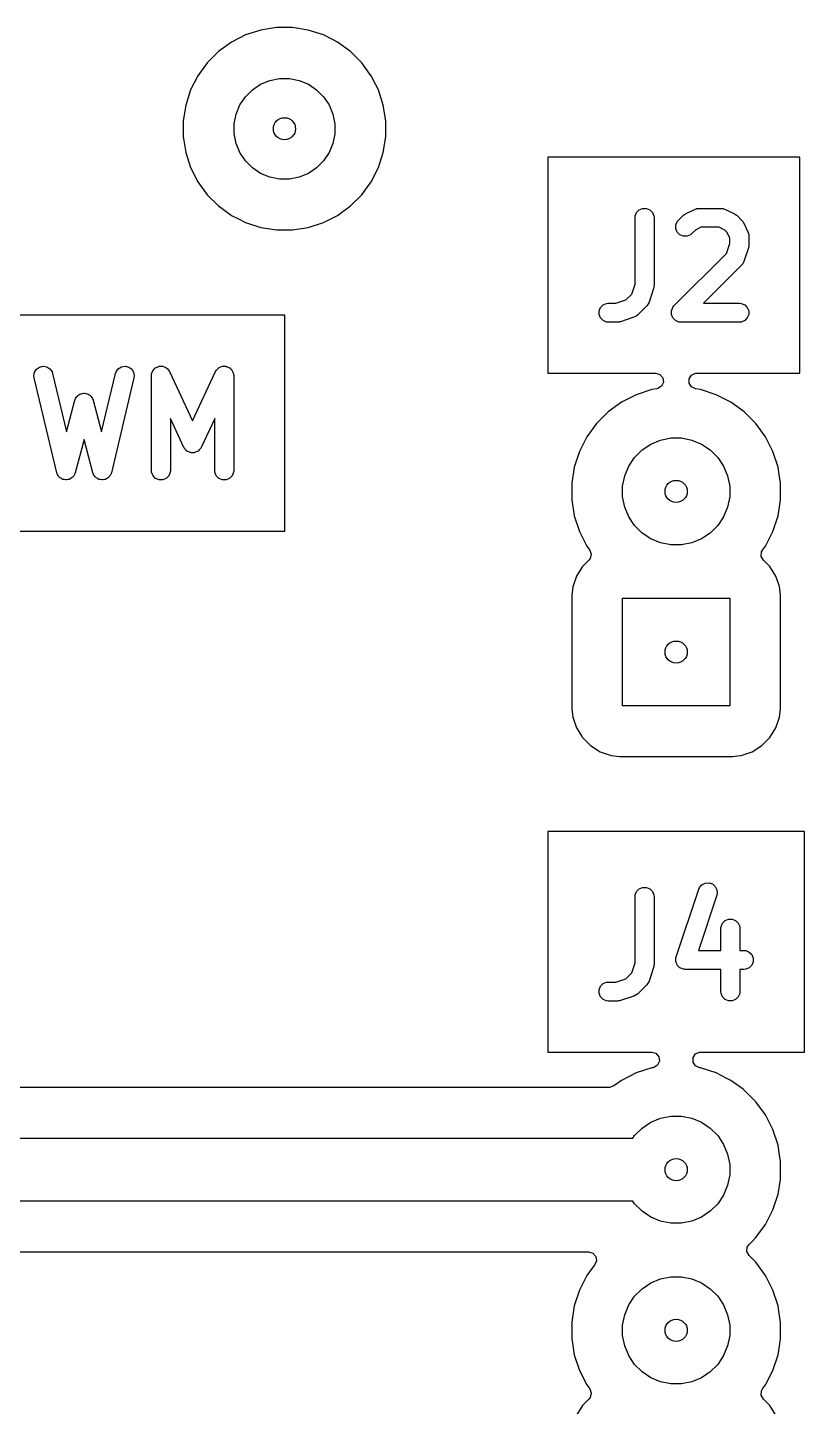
# Model space of a CAD drawing. Extents: x 20 to 124, y -124 to -20.
# Drawn here: x 96.75 to 109.03, y -69.45 to -47.65 of the extents above; entities that cross this region are included whole.
import ezdxf

# ---------------------------------------------------------------- set-up
doc = ezdxf.new("R2010")
doc.units = 0
doc.layers.add('BLACK', color=7, linetype='CONTINUOUS')
doc.layers.add('WHITE', color=7, linetype='CONTINUOUS')

msp = doc.modelspace()

# ---------------------------------------------------------------- linework, layer by layer
at = {"layer": 'BLACK', "linetype": 'CONTINUOUS'}
for p, q in [((100.435214, -47.68891), (100.195616, -47.76676)), ((100.559626, -47.669205), (100.435214, -47.68891)), ((100.684038, -47.6495), (100.559626, -47.669205)), ((100.935962, -47.6495), (100.684038, -47.6495)), ((101.184785, -47.68891), (100.935962, -47.6495)), ((101.424383, -47.76676), (101.184785, -47.68891)), ((99.971151, -47.881132), (99.76735, -48.029201)), ((100.195616, -47.76676), (99.971151, -47.881132)), ((101.578747, -47.845413), (101.424383, -47.76676)), ((101.648845, -47.88113), (101.578747, -47.845413)), ((101.648847, -47.881131), (101.648845, -47.88113)), ((101.648848, -47.881132), (101.648847, -47.881131)), ((101.852649, -48.029201), (101.648848, -47.881132)), ((99.767345, -48.029205), (99.589205, -48.207345)), ((99.76735, -48.029201), (99.767345, -48.029205)), ((101.852654, -48.029205), (101.852649, -48.029201)), ((102.030794, -48.207345), (101.852654, -48.029205)), ((99.589201, -48.20735), (99.441132, -48.411151)), ((99.589205, -48.207345), (99.589201, -48.20735)), ((102.030798, -48.20735), (102.030794, -48.207345)), ((102.159952, -48.385117), (102.030798, -48.20735)), ((102.17887, -48.411155), (102.159952, -48.385117)), ((99.441132, -48.411151), (99.32676, -48.635616)), ((100.302485, -48.631592), (100.432883, -48.544463)), ((100.432883, -48.544463), (100.577772, -48.484448)), ((100.577772, -48.484448), (100.731586, -48.453852)), ((100.731586, -48.453852), (100.888414, -48.453852)), ((100.888414, -48.453852), (101.042228, -48.484448)), ((101.042228, -48.484448), (101.187117, -48.544463)), ((101.187117, -48.544463), (101.317515, -48.631592)), ((102.251747, -48.554184), (102.17887, -48.411155)), ((102.293239, -48.635616), (102.251747, -48.554184)), ((99.32676, -48.635616), (99.24891, -48.875214)), ((100.104463, -48.872883), (100.191592, -48.742485)), ((100.191592, -48.742485), (100.302485, -48.631592)), ((101.317515, -48.631592), (101.428408, -48.742485)), ((101.428408, -48.742485), (101.515537, -48.872883)), ((102.293239, -48.635618), (102.293239, -48.635616)), ((102.293241, -48.635621), (102.293239, -48.635618)), ((102.37109, -48.875215), (102.293241, -48.635621)), ((99.24891, -48.875215), (99.2095, -49.124038)), ((99.24891, -48.875214), (99.24891, -48.875215)), ((100.013852, -49.171586), (100.044448, -49.017772)), ((100.044448, -49.017772), (100.104463, -48.872883)), ((101.515537, -48.872883), (101.575552, -49.017772)), ((101.575552, -49.017772), (101.606148, -49.171586)), ((102.4105, -49.124038), (102.37109, -48.875215)), ((99.2095, -49.124038), (99.2095, -49.375962)), ((100.013852, -49.328414), (100.013852, -49.171586)), ((101.606148, -49.171586), (101.606148, -49.328414)), ((102.4105, -49.375962), (102.4105, -49.124038)), ((99.2095, -49.375962), (99.219268, -49.437633)), ((99.219268, -49.437633), (99.24891, -49.624785)), ((100.044448, -49.482228), (100.013852, -49.328414)), ((100.104463, -49.627117), (100.044448, -49.482228)), ((101.575552, -49.482228), (101.515537, -49.627117)), ((101.606148, -49.328414), (101.575552, -49.482228)), ((102.37109, -49.624785), (102.4105, -49.375962)), ((99.24891, -49.624785), (99.32676, -49.864383)), ((100.191592, -49.757515), (100.104463, -49.627117)), ((101.515537, -49.627117), (101.428408, -49.757515)), ((102.293241, -49.864379), (102.37109, -49.624785)), ((108.957225, -49.701103), (104.973071, -49.701103)), ((104.973071, -49.701103), (104.973071, -53.115553)), ((108.957225, -53.115553), (108.957225, -49.701103)), ((99.32676, -49.864383), (99.441132, -50.088848)), ((100.302485, -49.868408), (100.191592, -49.757515)), ((100.432883, -49.955537), (100.302485, -49.868408)), ((101.317515, -49.868408), (101.187117, -49.955537)), ((101.428408, -49.757515), (101.317515, -49.868408)), ((102.17887, -50.088845), (102.293241, -49.864379)), ((99.441132, -50.088848), (99.589201, -50.292649)), ((100.577772, -50.015552), (100.432883, -49.955537)), ((100.731586, -50.046148), (100.577772, -50.015552)), ((100.888414, -50.046148), (100.731586, -50.046148)), ((101.042228, -50.015552), (100.888414, -50.046148)), ((101.187117, -49.955537), (101.042228, -50.015552)), ((102.030793, -50.292656), (102.17887, -50.088845)), ((99.589201, -50.292649), (99.589205, -50.292654)), ((99.589205, -50.292654), (99.767345, -50.470794)), ((101.852656, -50.470793), (102.030793, -50.292656)), ((99.767345, -50.470794), (99.76735, -50.470798)), ((99.76735, -50.470798), (99.945117, -50.599952)), ((101.648845, -50.61887), (101.852656, -50.470793)), ((106.352882, -50.629064), (106.37528, -50.574992)), ((106.37528, -50.574992), (106.416664, -50.533608)), ((106.416664, -50.533608), (106.470736, -50.51121)), ((106.470736, -50.51121), (106.529264, -50.51121)), ((106.529264, -50.51121), (106.583336, -50.533608)), ((106.583336, -50.533608), (106.62472, -50.574992)), ((106.62472, -50.574992), (106.647118, -50.629064)), ((107.147203, -50.595593), (107.290061, -50.524164)), ((107.290061, -50.524164), (107.317524, -50.513654)), ((107.317524, -50.513654), (107.322901, -50.513271)), ((107.322901, -50.513271), (107.327879, -50.51121)), ((107.327879, -50.51121), (107.357143, -50.508328)), ((107.357143, -50.508328), (107.714285, -50.508328)), ((107.714285, -50.508328), (107.743549, -50.51121)), ((107.743549, -50.51121), (107.748526, -50.513271)), ((107.748526, -50.513271), (107.753904, -50.513654)), ((107.753904, -50.513654), (107.781367, -50.524164)), ((107.781367, -50.524164), (107.924225, -50.595593)), ((99.945117, -50.599952), (99.971155, -50.61887)), ((99.971155, -50.61887), (100.083187, -50.675953)), ((100.083187, -50.675953), (100.195616, -50.733239)), ((100.195616, -50.733239), (100.195618, -50.733239)), ((100.195618, -50.733239), (100.195621, -50.733241)), ((100.195621, -50.733241), (100.435215, -50.81109)), ((101.184785, -50.81109), (101.424379, -50.733241)), ((101.424379, -50.733241), (101.648845, -50.61887)), ((106.35, -50.658328), (106.352882, -50.629064)), ((106.35, -51.705416), (106.35, -50.658328)), ((106.647118, -50.629064), (106.65, -50.658328)), ((106.65, -50.658328), (106.65, -51.729757)), ((106.995739, -50.771922), (107.018136, -50.71785)), ((106.995739, -50.830448), (106.995739, -50.771922)), ((107.018136, -50.71785), (107.036791, -50.695119)), ((107.036791, -50.695119), (107.108219, -50.623691)), ((107.108219, -50.623691), (107.119721, -50.61425)), ((107.119721, -50.61425), (107.122317, -50.611258)), ((107.122317, -50.611258), (107.126826, -50.608419)), ((107.126826, -50.608419), (107.130949, -50.605036)), ((107.130949, -50.605036), (107.134611, -50.603519)), ((107.134611, -50.603519), (107.147203, -50.595593)), ((107.924225, -50.595593), (107.936818, -50.60352)), ((107.936818, -50.60352), (107.940478, -50.605036)), ((107.940478, -50.605036), (107.944597, -50.608417)), ((107.944597, -50.608417), (107.949111, -50.611258)), ((107.949111, -50.611258), (107.951707, -50.614251)), ((107.951707, -50.614251), (107.963209, -50.623691)), ((107.963209, -50.623691), (108.034637, -50.695119)), ((108.034637, -50.695119), (108.044077, -50.706621)), ((108.044077, -50.706621), (108.04707, -50.709217)), ((108.04707, -50.709217), (108.049908, -50.713726)), ((108.049908, -50.713726), (108.053292, -50.717849)), ((108.053292, -50.717849), (108.054808, -50.721511)), ((108.054808, -50.721511), (108.062735, -50.734103)), ((108.062735, -50.734103), (108.134164, -50.876959)), ((100.435215, -50.81109), (100.684038, -50.8505)), ((100.684038, -50.8505), (100.684039, -50.8505)), ((100.684039, -50.8505), (100.935961, -50.8505)), ((100.935961, -50.8505), (100.935962, -50.8505)), ((100.935962, -50.8505), (101.184785, -50.81109)), ((107.018136, -50.88452), (106.995739, -50.830448)), ((107.059522, -50.925906), (107.018136, -50.88452)), ((107.113594, -50.948303), (107.059522, -50.925906)), ((107.17212, -50.948303), (107.113594, -50.948303)), ((107.226192, -50.925906), (107.17212, -50.948303)), ((107.248923, -50.907251), (107.226192, -50.925906)), ((107.303139, -50.853035), (107.248923, -50.907251)), ((107.392553, -50.808328), (107.303139, -50.853035)), ((107.678875, -50.808328), (107.392553, -50.808328)), ((107.768289, -50.853035), (107.678875, -50.808328)), ((107.805293, -50.890039), (107.768289, -50.853035)), ((107.85, -50.979452), (107.805293, -50.890039)), ((107.85, -51.062559), (107.85, -50.979452)), ((108.134164, -50.876959), (108.144673, -50.904423)), ((108.144673, -50.904423), (108.145054, -50.909797)), ((108.145054, -50.909797), (108.147118, -50.914778)), ((108.147118, -50.914778), (108.15, -50.944042)), ((108.15, -50.944042), (108.15, -51.0869)), ((106.965362, -52.052262), (107.797466, -51.220157)), ((107.797466, -51.220157), (107.85, -51.062559)), ((108.142302, -51.134335), (108.070873, -51.34862)), ((108.145601, -51.119825), (108.142302, -51.134335)), ((108.147118, -51.116164), (108.145601, -51.119825)), ((108.14764, -51.110855), (108.147118, -51.116164)), ((108.148822, -51.105661), (108.14764, -51.110855)), ((108.15, -51.0869), (108.148541, -51.101711)), ((108.148541, -51.101711), (108.148822, -51.105661)), ((108.034637, -51.407251), (107.43356, -52.008328)), ((108.053292, -51.384521), (108.034637, -51.407251)), ((108.055355, -51.379539), (108.053292, -51.384521)), ((108.058885, -51.37547), (108.055355, -51.379539)), ((108.070873, -51.34862), (108.058885, -51.37547)), ((106.204687, -51.955794), (106.297466, -51.863014)), ((106.297466, -51.863014), (106.35, -51.705416)), ((106.642302, -51.777192), (106.570873, -51.991477)), ((106.645601, -51.762682), (106.642302, -51.777192)), ((106.647118, -51.759021), (106.645601, -51.762682)), ((106.64764, -51.753712), (106.647118, -51.759021)), ((106.648822, -51.748518), (106.64764, -51.753712)), ((106.65, -51.729757), (106.648541, -51.744568)), ((106.648541, -51.744568), (106.648822, -51.748518)), ((105.781453, -52.129064), (105.803851, -52.074992)), ((105.803851, -52.074992), (105.845235, -52.033608)), ((105.845235, -52.033608), (105.899307, -52.01121)), ((105.899307, -52.01121), (105.928571, -52.008328)), ((105.928571, -52.008328), (106.047085, -52.008328)), ((106.047085, -52.008328), (106.204687, -51.955794)), ((106.534637, -52.050108), (106.39178, -52.192966)), ((106.553292, -52.027377), (106.534637, -52.050108)), ((106.555354, -52.022397), (106.553292, -52.027377)), ((106.558885, -52.018327), (106.555354, -52.022397)), ((106.570873, -51.991477), (106.558885, -52.018327)), ((106.92431, -52.129065), (106.946707, -52.074993)), ((106.946707, -52.074993), (106.965362, -52.052262)), ((107.43356, -52.008328), (108, -52.008328)), ((108, -52.008328), (108.029264, -52.01121)), ((108.029264, -52.01121), (108.083336, -52.033608)), ((108.083336, -52.033608), (108.12472, -52.074992)), ((108.12472, -52.074992), (108.147118, -52.129064)), ((100.813803, -52.195059), (93.187356, -52.195059)), ((100.813803, -53.115553), (100.813803, -52.195059)), ((105.781453, -52.187592), (105.781453, -52.129064)), ((105.803851, -52.241664), (105.781453, -52.187592)), ((105.845235, -52.283048), (105.803851, -52.241664)), ((105.899307, -52.305446), (105.845235, -52.283048)), ((105.928571, -52.308328), (105.899307, -52.305446)), ((106.071428, -52.308328), (105.928571, -52.308328)), ((106.086233, -52.306869), (106.071428, -52.308328)), ((106.090188, -52.307151), (106.086233, -52.306869)), ((106.095389, -52.305968), (106.090188, -52.307151)), ((106.100692, -52.305446), (106.095389, -52.305968)), ((106.104349, -52.30393), (106.100692, -52.305446)), ((106.118862, -52.300631), (106.104349, -52.30393)), ((106.333148, -52.229203), (106.118862, -52.300631)), ((106.359999, -52.217215), (106.333148, -52.229203)), ((106.36407, -52.213683), (106.359999, -52.217215)), ((106.36905, -52.211621), (106.36407, -52.213683)), ((106.39178, -52.192966), (106.36905, -52.211621)), ((106.92431, -52.187591), (106.92431, -52.129065)), ((106.946707, -52.241663), (106.92431, -52.187591)), ((106.988093, -52.283049), (106.946707, -52.241663)), ((107.019767, -52.296168), (106.988093, -52.283049)), ((107.042164, -52.305446), (107.019767, -52.296168)), ((107.071428, -52.308328), (107.042164, -52.305446)), ((108, -52.308328), (107.071428, -52.308328)), ((108.029264, -52.305446), (108, -52.308328)), ((108.083336, -52.283048), (108.029264, -52.305446)), ((108.12472, -52.241664), (108.083336, -52.283048)), ((108.147118, -52.187592), (108.12472, -52.241664)), ((108.147118, -52.129064), (108.147118, -52.187592)), ((96.850104, -53.158935), (96.859368, -53.101146)), ((96.854078, -53.188071), (96.850104, -53.158935)), ((97.211221, -54.688071), (96.854078, -53.188071)), ((96.859368, -53.101146), (96.890041, -53.051302)), ((96.890041, -53.051302), (96.937455, -53.016989)), ((96.937455, -53.016989), (96.994392, -53.003433)), ((96.994392, -53.003433), (97.052181, -53.012697)), ((97.052181, -53.012697), (97.102025, -53.04337)), ((97.102025, -53.04337), (97.136338, -53.090784)), ((97.136338, -53.090784), (97.14592, -53.118585)), ((97.14592, -53.118585), (97.365375, -54.040297)), ((97.920337, -54.040297), (98.139793, -53.118585)), ((98.431635, -53.188071), (98.074492, -54.688071)), ((98.139793, -53.118585), (98.149375, -53.090784)), ((98.149375, -53.090784), (98.183688, -53.04337)), ((98.183688, -53.04337), (98.233532, -53.012697)), ((98.233532, -53.012697), (98.291321, -53.003433)), ((98.291321, -53.003433), (98.348258, -53.016989)), ((98.348258, -53.016989), (98.395672, -53.051302)), ((98.395672, -53.051302), (98.426345, -53.101146)), ((98.426345, -53.101146), (98.435609, -53.158935)), ((98.435609, -53.158935), (98.431635, -53.188071)), ((98.707142, -53.153328), (98.709036, -53.134091)), ((98.707142, -54.653328), (98.707142, -53.153328)), ((98.708881, -53.130553), (98.709572, -53.128652)), ((98.709036, -53.134091), (98.708881, -53.130553)), ((98.709572, -53.128652), (98.710024, -53.124064)), ((98.710024, -53.124064), (98.719985, -53.100015)), ((98.719985, -53.100015), (98.728882, -53.07555)), ((98.728882, -53.07555), (98.731141, -53.073082)), ((98.731141, -53.073082), (98.732422, -53.069992)), ((98.732422, -53.069992), (98.750819, -53.051594)), ((98.750819, -53.051594), (98.768409, -53.032387)), ((98.768409, -53.032387), (98.771442, -53.030971)), ((98.771442, -53.030971), (98.773806, -53.028608)), ((98.773806, -53.028608), (98.797851, -53.018647)), ((98.797851, -53.018647), (98.821447, -53.007637)), ((98.821447, -53.007637), (98.824787, -53.00749)), ((98.824787, -53.00749), (98.827878, -53.00621)), ((98.827878, -53.00621), (98.853913, -53.00621)), ((98.853913, -53.00621), (98.879917, -53.005067)), ((98.879917, -53.005067), (98.88306, -53.00621)), ((98.88306, -53.00621), (98.886406, -53.00621)), ((98.886406, -53.00621), (98.910454, -53.016171)), ((98.910454, -53.016171), (98.93492, -53.025068)), ((98.93492, -53.025068), (98.937387, -53.027327)), ((98.937387, -53.027327), (98.940478, -53.028608)), ((98.940478, -53.028608), (98.958875, -53.047005)), ((98.958875, -53.047005), (98.978083, -53.064595)), ((98.978083, -53.064595), (98.980433, -53.068563)), ((98.980433, -53.068563), (98.981862, -53.069992)), ((98.981862, -53.069992), (98.983215, -53.07326)), ((98.983215, -53.07326), (98.993069, -53.089895)), ((98.993069, -53.089895), (99.357142, -53.870051)), ((99.357142, -53.870051), (99.721215, -53.089895)), ((99.721215, -53.089895), (99.731066, -53.073264)), ((99.731066, -53.073264), (99.732422, -53.069992)), ((99.732422, -53.069992), (99.733852, -53.068561)), ((99.733852, -53.068561), (99.736202, -53.064595)), ((99.736202, -53.064595), (99.755397, -53.047016)), ((99.755397, -53.047016), (99.773806, -53.028608)), ((99.773806, -53.028608), (99.776897, -53.027327)), ((99.776897, -53.027327), (99.779365, -53.025068)), ((99.779365, -53.025068), (99.803825, -53.016173)), ((99.803825, -53.016173), (99.827878, -53.00621)), ((99.827878, -53.00621), (99.831224, -53.00621)), ((99.831224, -53.00621), (99.834367, -53.005067)), ((99.834367, -53.005067), (99.860382, -53.00621)), ((99.860382, -53.00621), (99.886406, -53.00621)), ((99.886406, -53.00621), (99.889493, -53.007489)), ((99.889493, -53.007489), (99.892838, -53.007636)), ((99.892838, -53.007636), (99.916447, -53.018654)), ((99.916447, -53.018654), (99.940478, -53.028608)), ((99.940478, -53.028608), (99.942841, -53.030971)), ((99.942841, -53.030971), (99.945875, -53.032387)), ((99.945875, -53.032387), (99.963464, -53.051594)), ((99.963464, -53.051594), (99.981862, -53.069992)), ((99.981862, -53.069992), (99.983142, -53.073082)), ((99.983142, -53.073082), (99.985402, -53.07555)), ((99.985402, -53.07555), (99.994299, -53.100018)), ((99.994299, -53.100018), (100.00426, -53.124064)), ((100.00426, -53.124064), (100.004711, -53.128651)), ((100.004711, -53.128651), (100.005403, -53.130552)), ((100.005403, -53.130552), (100.005247, -53.13409)), ((100.005247, -53.13409), (100.007142, -53.153328)), ((100.007142, -53.153328), (100.007142, -54.653328)), ((100.813803, -55.611655), (100.813803, -53.115553)), ((104.973071, -53.115553), (106.676907, -53.115553)), ((106.676907, -53.115553), (106.743946, -53.135238)), ((106.743946, -53.135238), (106.789701, -53.188042)), ((106.789701, -53.188042), (106.799645, -53.2572)), ((107.204627, -53.202923), (107.243237, -53.14469)), ((107.243237, -53.14469), (107.3072, -53.116576)), ((107.3072, -53.116576), (107.323093, -53.115553)), ((107.323093, -53.115553), (108.957225, -53.115553)), ((106.613506, -53.37514), (106.366423, -53.455422)), ((106.696305, -53.362026), (106.613506, -53.37514)), ((106.711842, -53.35853), (106.696305, -53.362026)), ((106.77062, -53.320756), (106.711842, -53.35853)), ((106.799645, -53.2572), (106.77062, -53.320756)), ((107.203629, -53.272785), (107.204627, -53.202923)), ((107.24056, -53.332097), (107.203629, -53.272785)), ((107.303695, -53.362026), (107.24056, -53.332097)), ((107.386493, -53.37514), (107.303695, -53.362026)), ((107.633576, -53.455422), (107.386493, -53.37514)), ((97.365375, -54.040297), (97.497921, -53.543251)), ((97.497921, -53.543251), (97.500492, -53.536394)), ((97.500492, -53.536394), (97.500875, -53.533514)), ((97.500875, -53.533514), (97.502854, -53.530094)), ((97.502854, -53.530094), (97.508246, -53.515717)), ((97.508246, -53.515717), (97.52028, -53.499995)), ((97.52028, -53.499995), (97.530198, -53.482864)), ((97.530198, -53.482864), (97.537913, -53.476957)), ((97.537913, -53.476957), (97.54382, -53.469242)), ((97.54382, -53.469242), (97.560951, -53.459324)), ((97.560951, -53.459324), (97.576673, -53.44729)), ((97.576673, -53.44729), (97.586063, -53.444785)), ((97.586063, -53.444785), (97.59447, -53.439919)), ((97.59447, -53.439919), (97.614091, -53.437311)), ((97.614091, -53.437311), (97.633225, -53.432209)), ((97.633225, -53.432209), (97.642856, -53.433488)), ((97.642856, -53.433488), (97.652487, -53.432209)), ((97.652487, -53.432209), (97.67162, -53.437311)), ((97.67162, -53.437311), (97.691242, -53.439919)), ((97.691242, -53.439919), (97.699648, -53.444785)), ((97.699648, -53.444785), (97.709039, -53.44729)), ((97.709039, -53.44729), (97.72476, -53.459324)), ((97.72476, -53.459324), (97.741892, -53.469242)), ((97.741892, -53.469242), (97.747798, -53.476957)), ((97.747798, -53.476957), (97.755514, -53.482864)), ((97.755514, -53.482864), (97.765431, -53.499995)), ((97.765431, -53.499995), (97.777466, -53.515717)), ((97.777466, -53.515717), (97.782858, -53.530095)), ((97.782858, -53.530095), (97.784837, -53.533514)), ((97.784837, -53.533514), (97.785219, -53.536393)), ((97.785219, -53.536393), (97.787791, -53.54325)), ((97.787791, -53.54325), (97.920337, -54.040297)), ((106.134945, -53.573368), (105.924774, -53.726066)), ((106.366423, -53.455422), (106.134945, -53.573368)), ((107.792764, -53.536534), (107.633576, -53.455422)), ((107.865051, -53.573366), (107.792764, -53.536534)), ((108.075229, -53.726069), (107.865051, -53.573366)), ((99.221215, -54.28819), (99.007142, -53.829461)), ((99.007142, -53.829461), (99.007142, -54.653328)), ((99.707142, -53.829462), (99.493069, -54.28819)), ((99.707142, -54.653328), (99.707142, -53.829462)), ((105.924768, -53.726071), (105.741071, -53.909768)), ((105.924774, -53.726066), (105.924768, -53.726071)), ((108.258931, -53.909771), (108.075229, -53.726069)), ((105.741066, -53.909774), (105.588368, -54.119945)), ((105.741071, -53.909768), (105.741066, -53.909774)), ((108.411634, -54.119949), (108.258931, -53.909771)), ((97.642856, -54.164054), (97.502077, -54.691977)), ((97.783636, -54.691977), (97.642856, -54.164054)), ((99.227561, -54.298903), (99.221215, -54.28819)), ((99.493069, -54.28819), (99.486721, -54.298905)), ((105.588368, -54.119945), (105.470422, -54.351423)), ((106.460766, -54.327941), (106.599313, -54.235367)), ((106.599313, -54.235367), (106.753258, -54.171601)), ((106.753258, -54.171601), (106.916685, -54.139093)), ((106.916685, -54.139093), (107.083315, -54.139093)), ((107.083315, -54.139093), (107.246742, -54.171601)), ((107.246742, -54.171601), (107.400687, -54.235367)), ((107.400687, -54.235367), (107.539234, -54.327941)), ((108.486787, -54.267445), (108.411634, -54.119949)), ((108.529577, -54.351423), (108.486787, -54.267445)), ((99.228882, -54.302535), (99.227561, -54.298903)), ((99.231233, -54.305103), (99.228882, -54.302535)), ((99.236202, -54.31349), (99.231233, -54.305103)), ((99.253007, -54.32888), (99.236202, -54.31349)), ((99.268409, -54.345698), (99.253007, -54.32888)), ((99.274452, -54.348518), (99.268409, -54.345698)), ((99.279365, -54.353017), (99.274452, -54.348518)), ((99.300785, -54.360806), (99.279365, -54.353017)), ((99.321447, -54.370448), (99.300785, -54.360806)), ((99.328104, -54.37074), (99.321447, -54.370448)), ((99.334367, -54.373018), (99.328104, -54.37074)), ((99.357146, -54.372017), (99.334367, -54.373018)), ((99.379917, -54.373018), (99.357146, -54.372017)), ((99.386176, -54.370741), (99.379917, -54.373018)), ((99.392838, -54.370449), (99.386176, -54.370741)), ((99.413505, -54.360804), (99.392838, -54.370449)), ((99.43492, -54.353017), (99.413505, -54.360804)), ((99.439833, -54.348517), (99.43492, -54.353017)), ((99.445875, -54.345698), (99.439833, -54.348517)), ((99.46127, -54.328885), (99.445875, -54.345698)), ((99.478083, -54.31349), (99.46127, -54.328885)), ((99.483051, -54.305101), (99.478083, -54.31349)), ((99.485402, -54.302535), (99.483051, -54.305101)), ((99.486721, -54.298905), (99.485402, -54.302535)), ((105.470422, -54.351423), (105.39014, -54.598506)), ((106.250367, -54.584313), (106.342941, -54.445766)), ((106.342941, -54.445766), (106.460766, -54.327941)), ((107.539234, -54.327941), (107.657059, -54.445766)), ((107.657059, -54.445766), (107.749633, -54.584313)), ((108.529577, -54.351425), (108.529577, -54.351423)), ((108.529579, -54.351428), (108.529577, -54.351425)), ((108.60986, -54.598507), (108.529579, -54.351428)), ((97.214682, -54.698114), (97.211221, -54.688071)), ((97.215161, -54.701714), (97.214682, -54.698114)), ((97.217044, -54.704967), (97.215161, -54.701714)), ((97.220803, -54.715872), (97.217044, -54.704967)), ((97.233574, -54.733519), (97.220803, -54.715872)), ((97.491752, -54.719511), (97.478515, -54.736803)), ((97.495799, -54.708716), (97.491752, -54.719511)), ((97.497773, -54.70551), (97.495799, -54.708716)), ((97.498348, -54.701919), (97.497773, -54.70551)), ((97.502077, -54.691977), (97.498348, -54.701919)), ((97.787364, -54.701919), (97.783636, -54.691977)), ((97.78794, -54.70551), (97.787364, -54.701919)), ((97.789913, -54.708716), (97.78794, -54.70551)), ((97.793961, -54.719511), (97.789913, -54.708716)), ((97.807197, -54.736803), (97.793961, -54.719511)), ((98.06491, -54.715872), (98.052138, -54.733519)), ((98.068668, -54.704967), (98.06491, -54.715872)), ((98.070552, -54.701714), (98.068668, -54.704967)), ((98.07103, -54.698114), (98.070552, -54.701714)), ((98.074492, -54.688071), (98.07103, -54.698114)), ((98.710024, -54.682592), (98.707142, -54.653328)), ((98.732422, -54.736664), (98.710024, -54.682592)), ((99.00426, -54.682592), (98.981862, -54.736664)), ((99.007142, -54.653328), (99.00426, -54.682592)), ((99.710024, -54.682592), (99.707142, -54.653328)), ((99.732422, -54.736664), (99.710024, -54.682592)), ((100.00426, -54.682592), (99.981862, -54.736664)), ((100.007142, -54.653328), (100.00426, -54.682592)), ((105.39014, -54.598506), (105.3495, -54.855097)), ((106.186601, -54.738258), (106.250367, -54.584313)), ((107.749633, -54.584313), (107.813399, -54.738258)), ((108.628947, -54.719021), (108.60986, -54.598507)), ((108.6505, -54.855097), (108.628947, -54.719021)), ((97.244484, -54.752364), (97.233574, -54.733519)), ((97.250599, -54.757045), (97.244484, -54.752364)), ((97.255116, -54.763286), (97.250599, -54.757045)), ((97.273666, -54.774701), (97.255116, -54.763286)), ((97.290959, -54.787938), (97.273666, -54.774701)), ((97.2984, -54.789922), (97.290959, -54.787938)), ((97.30496, -54.793959), (97.2984, -54.789922)), ((97.326463, -54.797406), (97.30496, -54.793959)), ((97.347511, -54.803019), (97.326463, -54.797406)), ((97.355146, -54.802004), (97.347511, -54.803019)), ((97.362749, -54.803223), (97.355146, -54.802004)), ((97.383938, -54.798178), (97.362749, -54.803223)), ((97.405528, -54.795309), (97.383938, -54.798178)), ((97.412191, -54.791451), (97.405528, -54.795309)), ((97.419686, -54.789667), (97.412191, -54.791451)), ((97.437333, -54.776895), (97.419686, -54.789667)), ((97.456178, -54.765986), (97.437333, -54.776895)), ((97.460859, -54.75987), (97.456178, -54.765986)), ((97.4671, -54.755354), (97.460859, -54.75987)), ((97.478515, -54.736803), (97.4671, -54.755354)), ((97.818613, -54.755354), (97.807197, -54.736803)), ((97.824853, -54.75987), (97.818613, -54.755354)), ((97.829535, -54.765986), (97.824853, -54.75987)), ((97.848379, -54.776895), (97.829535, -54.765986)), ((97.866027, -54.789667), (97.848379, -54.776895)), ((97.873521, -54.791451), (97.866027, -54.789667)), ((97.880185, -54.795309), (97.873521, -54.791451)), ((97.901774, -54.798178), (97.880185, -54.795309)), ((97.922964, -54.803223), (97.901774, -54.798178)), ((97.930566, -54.802004), (97.922964, -54.803223)), ((97.938202, -54.803019), (97.930566, -54.802004)), ((97.959249, -54.797406), (97.938202, -54.803019)), ((97.980753, -54.793959), (97.959249, -54.797406)), ((97.987312, -54.789922), (97.980753, -54.793959)), ((97.994754, -54.787938), (97.987312, -54.789922)), ((98.012046, -54.774701), (97.994754, -54.787938)), ((98.030597, -54.763286), (98.012046, -54.774701)), ((98.035113, -54.757045), (98.030597, -54.763286)), ((98.041229, -54.752364), (98.035113, -54.757045)), ((98.052138, -54.733519), (98.041229, -54.752364)), ((98.773806, -54.778048), (98.732422, -54.736664)), ((98.827878, -54.800446), (98.773806, -54.778048)), ((98.886406, -54.800446), (98.827878, -54.800446)), ((98.940478, -54.778048), (98.886406, -54.800446)), ((98.981862, -54.736664), (98.940478, -54.778048)), ((99.773806, -54.778048), (99.732422, -54.736664)), ((99.827878, -54.800446), (99.773806, -54.778048)), ((99.886406, -54.800446), (99.827878, -54.800446)), ((99.940478, -54.778048), (99.886406, -54.800446)), ((99.981862, -54.736664), (99.940478, -54.778048)), ((105.3495, -54.855097), (105.3495, -55.114902)), ((106.154093, -54.901685), (106.186601, -54.738258)), ((106.154093, -55.068315), (106.154093, -54.901685)), ((107.813399, -54.738258), (107.845907, -54.901685)), ((107.845907, -54.901685), (107.845907, -55.068315)), ((108.6505, -55.114902), (108.6505, -54.855097)), ((105.3495, -55.114902), (105.39014, -55.371493)), ((106.186601, -55.231742), (106.154093, -55.068315)), ((107.845907, -55.068315), (107.813399, -55.231742)), ((108.632539, -55.228298), (108.6505, -55.114902)), ((105.39014, -55.371493), (105.470422, -55.618576)), ((106.250367, -55.385687), (106.186601, -55.231742)), ((107.813399, -55.231742), (107.749633, -55.385687)), ((108.529579, -55.618572), (108.60986, -55.371493)), ((108.60986, -55.371493), (108.632539, -55.228298)), ((106.342941, -55.524234), (106.250367, -55.385687)), ((106.460766, -55.642059), (106.342941, -55.524234)), ((107.657059, -55.524234), (107.539234, -55.642059)), ((107.749633, -55.385687), (107.657059, -55.524234)), ((93.187356, -55.611655), (100.813803, -55.611655)), ((105.470422, -55.618576), (105.588368, -55.850054)), ((106.599313, -55.734633), (106.460766, -55.642059)), ((106.753258, -55.798399), (106.599313, -55.734633)), ((106.916685, -55.830907), (106.753258, -55.798399)), ((107.246742, -55.798399), (107.083315, -55.830907)), ((107.400687, -55.734633), (107.246742, -55.798399)), ((107.539234, -55.642059), (107.400687, -55.734633)), ((108.411634, -55.850051), (108.529579, -55.618572)), ((105.588368, -55.850054), (105.633213, -55.911779)), ((105.633213, -55.911779), (105.656693, -55.977585)), ((105.656693, -55.977585), (105.640867, -56.045639)), ((107.083315, -55.830907), (106.916685, -55.830907)), ((108.345938, -56.011022), (108.350922, -55.94133)), ((108.379423, -56.072345), (108.345938, -56.011022)), ((108.350922, -55.94133), (108.366784, -55.91178)), ((108.366784, -55.91178), (108.411634, -55.850051)), ((105.520183, -56.172739), (105.424211, -56.325476)), ((105.620577, -56.072345), (105.520183, -56.172739)), ((105.640867, -56.045639), (105.620577, -56.072345)), ((108.479816, -56.172738), (108.379423, -56.072345)), ((108.575789, -56.325478), (108.479816, -56.172738)), ((105.424211, -56.325476), (105.364631, -56.495745)), ((108.626745, -56.471103), (108.575789, -56.325478)), ((108.635368, -56.495745), (108.626745, -56.471103)), ((105.36463, -56.49575), (105.3495, -56.630039)), ((105.3495, -56.630039), (105.3495, -58.41996)), ((105.364631, -56.495745), (105.36463, -56.49575)), ((106.15, -58.375), (106.15, -56.675)), ((106.15, -56.675), (107.85, -56.675)), ((107.85, -56.675), (107.85, -58.375)), ((108.635369, -56.49575), (108.635368, -56.495745)), ((108.643818, -56.570745), (108.635369, -56.49575)), ((108.6505, -56.630046), (108.643818, -56.570745)), ((108.6505, -58.419954), (108.6505, -56.630046)), ((105.3495, -58.41996), (105.36463, -58.554249)), ((107.85, -58.375), (106.15, -58.375)), ((108.635368, -58.554255), (108.6505, -58.419954)), ((105.36463, -58.554249), (105.364631, -58.554254)), ((105.364631, -58.554254), (105.424211, -58.724523)), ((108.575789, -58.724522), (108.635368, -58.554255)), ((105.424211, -58.724523), (105.512089, -58.864379)), ((105.512089, -58.864379), (105.520184, -58.877262)), ((108.479816, -58.877262), (108.575789, -58.724522)), ((105.520184, -58.877262), (105.647738, -59.004816)), ((105.647738, -59.004816), (105.800478, -59.100789)), ((108.199522, -59.100789), (108.352262, -59.004816)), ((108.352262, -59.004816), (108.479816, -58.877262)), ((105.800478, -59.100789), (105.942115, -59.15035)), ((105.942115, -59.15035), (105.970745, -59.160368)), ((105.970745, -59.160368), (105.97075, -59.160369)), ((105.97075, -59.160369), (106.061246, -59.170565)), ((106.061246, -59.170565), (106.10504, -59.175499)), ((106.10504, -59.175499), (106.105043, -59.1755)), ((106.105043, -59.1755), (106.105046, -59.1755)), ((106.105046, -59.1755), (107.894957, -59.1755)), ((107.894957, -59.1755), (107.894958, -59.175499)), ((107.894958, -59.175499), (107.977051, -59.16625)), ((107.977051, -59.16625), (108.029249, -59.160369)), ((108.029249, -59.160369), (108.029252, -59.160368)), ((108.029252, -59.160368), (108.029255, -59.160368)), ((108.029255, -59.160368), (108.199522, -59.100789)), ((109.026928, -60.364676), (104.973071, -60.364676)), ((104.973071, -60.364676), (104.973071, -63.850553)), ((109.026928, -63.850553), (109.026928, -60.364676)), ((106.37528, -61.309992), (106.416664, -61.268608)), ((106.416664, -61.268608), (106.470736, -61.24621)), ((106.470736, -61.24621), (106.529264, -61.24621)), ((106.529264, -61.24621), (106.583336, -61.268608)), ((106.583336, -61.268608), (106.62472, -61.309992)), ((107.357697, -61.274466), (107.369686, -61.247615)), ((107.369686, -61.247615), (107.408033, -61.203401)), ((107.408033, -61.203401), (107.46038, -61.177227)), ((107.46038, -61.177227), (107.51876, -61.173078)), ((107.51876, -61.173078), (107.574285, -61.191586)), ((107.574285, -61.191586), (107.618499, -61.229934)), ((107.618499, -61.229934), (107.644673, -61.282281)), ((106.35, -61.393328), (106.352882, -61.364064)), ((106.35, -62.440416), (106.35, -61.393328)), ((106.352882, -61.364064), (106.37528, -61.309992)), ((106.62472, -61.309992), (106.647118, -61.364064)), ((106.647118, -61.364064), (106.65, -61.393328)), ((106.65, -61.393328), (106.65, -62.464757)), ((107.000555, -62.345894), (107.357697, -61.274466)), ((107.642302, -61.369335), (107.35097, -62.243328)), ((107.648822, -61.340661), (107.642302, -61.369335)), ((107.644673, -61.282281), (107.648822, -61.340661)), ((107.707143, -61.893328), (107.710025, -61.864064)), ((107.707143, -62.243328), (107.707143, -61.893328)), ((107.710025, -61.864064), (107.732423, -61.809992)), ((107.732423, -61.809992), (107.773807, -61.768608)), ((107.773807, -61.768608), (107.827879, -61.74621)), ((107.827879, -61.74621), (107.886407, -61.74621)), ((107.886407, -61.74621), (107.940479, -61.768608)), ((107.940479, -61.768608), (107.981863, -61.809992)), ((107.981863, -61.809992), (108.004261, -61.864064)), ((108.004261, -61.864064), (108.007143, -61.893328)), ((108.007143, -61.893328), (108.007143, -62.243328)), ((106.995739, -62.364064), (106.997256, -62.360401)), ((106.997256, -62.360401), (107.000555, -62.345894)), ((107.35097, -62.243328), (107.707143, -62.243328)), ((108.007143, -62.243328), (108.071428, -62.243328)), ((108.071428, -62.243328), (108.100692, -62.24621)), ((108.100692, -62.24621), (108.154764, -62.268608)), ((108.154764, -62.268608), (108.196148, -62.309992)), ((108.196148, -62.309992), (108.218546, -62.364064)), ((106.297466, -62.598014), (106.35, -62.440416)), ((106.642302, -62.512192), (106.570873, -62.726477)), ((106.645601, -62.497682), (106.642302, -62.512192)), ((106.647118, -62.494021), (106.645601, -62.497682)), ((106.64764, -62.488712), (106.647118, -62.494021)), ((106.648822, -62.483518), (106.64764, -62.488712)), ((106.65, -62.464757), (106.648541, -62.479568)), ((106.648541, -62.479568), (106.648822, -62.483518)), ((106.994035, -62.374567), (106.995739, -62.367073)), ((106.995739, -62.398544), (106.994035, -62.374567)), ((106.995739, -62.367073), (106.995739, -62.364064)), ((106.995739, -62.422592), (106.995739, -62.398544)), ((106.997801, -62.427572), (106.995739, -62.422592)), ((106.998184, -62.432948), (106.997801, -62.427572)), ((107.008936, -62.454452), (106.998184, -62.432948)), ((107.018137, -62.476664), (107.008936, -62.454452)), ((107.021947, -62.480474), (107.018137, -62.476664)), ((107.024358, -62.485295), (107.021947, -62.480474)), ((107.042519, -62.501046), (107.024358, -62.485295)), ((107.059521, -62.518048), (107.042519, -62.501046)), ((107.0645, -62.52011), (107.059521, -62.518048)), ((107.068572, -62.523642), (107.0645, -62.52011)), ((107.091378, -62.531244), (107.068572, -62.523642)), ((107.113593, -62.540446), (107.091378, -62.531244)), ((107.121244, -62.541199), (107.113593, -62.540446)), ((107.124096, -62.54215), (107.121244, -62.541199)), ((107.128045, -62.541869), (107.124096, -62.54215)), ((107.142857, -62.543328), (107.128045, -62.541869)), ((107.707143, -62.543328), (107.142857, -62.543328)), ((107.707143, -62.893328), (107.707143, -62.543328)), ((108.071428, -62.543328), (108.007143, -62.543328)), ((108.007143, -62.543328), (108.007143, -62.893328)), ((108.100692, -62.540446), (108.071428, -62.543328)), ((108.154764, -62.518048), (108.100692, -62.540446)), ((108.196148, -62.476664), (108.154764, -62.518048)), ((108.218546, -62.422592), (108.196148, -62.476664)), ((108.218546, -62.364064), (108.218546, -62.422592)), ((105.803851, -62.809992), (105.845235, -62.768608)), ((105.845235, -62.768608), (105.899307, -62.74621)), ((105.899307, -62.74621), (105.928571, -62.743328)), ((105.928571, -62.743328), (106.047085, -62.743328)), ((106.047085, -62.743328), (106.204687, -62.690794)), ((106.204687, -62.690794), (106.297466, -62.598014)), ((106.534637, -62.785108), (106.39178, -62.927966)), ((106.553292, -62.762377), (106.534637, -62.785108)), ((106.555354, -62.757397), (106.553292, -62.762377)), ((106.558885, -62.753327), (106.555354, -62.757397)), ((106.570873, -62.726477), (106.558885, -62.753327)), ((105.781453, -62.864064), (105.803851, -62.809992)), ((105.781453, -62.922592), (105.781453, -62.864064)), ((105.803851, -62.976664), (105.781453, -62.922592)), ((105.845235, -63.018048), (105.803851, -62.976664)), ((106.333148, -62.964203), (106.118862, -63.035631)), ((106.359999, -62.952215), (106.333148, -62.964203)), ((106.36407, -62.948683), (106.359999, -62.952215)), ((106.36905, -62.946621), (106.36407, -62.948683)), ((106.39178, -62.927966), (106.36905, -62.946621)), ((107.710025, -62.922592), (107.707143, -62.893328)), ((107.732423, -62.976664), (107.710025, -62.922592)), ((107.773807, -63.018048), (107.732423, -62.976664)), ((107.981863, -62.976664), (107.940479, -63.018048)), ((108.004261, -62.922592), (107.981863, -62.976664)), ((108.007143, -62.893328), (108.004261, -62.922592)), ((105.899307, -63.040446), (105.845235, -63.018048)), ((105.928571, -63.043328), (105.899307, -63.040446)), ((106.071428, -63.043328), (105.928571, -63.043328)), ((106.086233, -63.041869), (106.071428, -63.043328)), ((106.090188, -63.042151), (106.086233, -63.041869)), ((106.095389, -63.040968), (106.090188, -63.042151)), ((106.100692, -63.040446), (106.095389, -63.040968)), ((106.104349, -63.03893), (106.100692, -63.040446)), ((106.118862, -63.035631), (106.104349, -63.03893)), ((107.827879, -63.040446), (107.773807, -63.018048)), ((107.886407, -63.040446), (107.827879, -63.040446)), ((107.940479, -63.018048), (107.886407, -63.040446)), ((104.973071, -63.850553), (106.613769, -63.850553)), ((106.613769, -63.850553), (106.680808, -63.870238)), ((106.680808, -63.870238), (106.726563, -63.923042)), ((107.267765, -63.937923), (107.306375, -63.87969)), ((107.306375, -63.87969), (107.370338, -63.851576)), ((107.370338, -63.851576), (107.386231, -63.850553)), ((107.386231, -63.850553), (109.026928, -63.850553)), ((106.613506, -64.100139), (106.366423, -64.180422)), ((106.633167, -64.097026), (106.613506, -64.100139)), ((106.648704, -64.09353), (106.633167, -64.097026)), ((106.707482, -64.055756), (106.648704, -64.09353)), ((106.736507, -63.9922), (106.707482, -64.055756)), ((106.726563, -63.923042), (106.736507, -63.9922)), ((107.266767, -64.007785), (107.267765, -63.937923)), ((107.303698, -64.067097), (107.266767, -64.007785)), ((107.366833, -64.097026), (107.303698, -64.067097)), ((107.386493, -64.100139), (107.366833, -64.097026)), ((107.633576, -64.180422), (107.386493, -64.100139)), ((106.134945, -64.298368), (106.014581, -64.385818)), ((106.366423, -64.180422), (106.134945, -64.298368)), ((107.792764, -64.261534), (107.633576, -64.180422)), ((107.865051, -64.298366), (107.792764, -64.261534)), ((107.865053, -64.298367), (107.865051, -64.298366)), ((107.865054, -64.298368), (107.865053, -64.298367)), ((108.058924, -64.439223), (107.865054, -64.298368)), ((105.941696, -64.4095), (90.897648, -64.4095)), ((105.948775, -64.409298), (105.941696, -64.4095)), ((106.014581, -64.385818), (105.948775, -64.409298)), ((108.075229, -64.451069), (108.058924, -64.439223)), ((108.258931, -64.634771), (108.075229, -64.451069)), ((108.411634, -64.844949), (108.258931, -64.634771)), ((106.460766, -65.052941), (106.599313, -64.960367)), ((106.599313, -64.960367), (106.753258, -64.896601)), ((106.753258, -64.896601), (106.916685, -64.864093)), ((106.916685, -64.864093), (107.083315, -64.864093)), ((107.083315, -64.864093), (107.246742, -64.896601)), ((107.246742, -64.896601), (107.400687, -64.960367)), ((107.400687, -64.960367), (107.539234, -65.052941)), ((108.465316, -64.950306), (108.411634, -64.844949)), ((108.529577, -65.076423), (108.465316, -64.950306)), ((106.316726, -65.21), (106.342941, -65.170766)), ((106.342941, -65.170766), (106.460766, -65.052941)), ((107.539234, -65.052941), (107.657059, -65.170766)), ((107.657059, -65.170766), (107.749633, -65.309313)), ((108.529577, -65.076425), (108.529577, -65.076423)), ((108.529579, -65.076428), (108.529577, -65.076425)), ((108.60986, -65.323507), (108.529579, -65.076428)), ((91, -65.21), (106.316726, -65.21)), ((107.749633, -65.309313), (107.813399, -65.463258)), ((108.628947, -65.444021), (108.60986, -65.323507)), ((107.813399, -65.463258), (107.845907, -65.626685)), ((107.845907, -65.626685), (107.845907, -65.793315)), ((108.6505, -65.580097), (108.628947, -65.444021)), ((108.6505, -65.839902), (108.6505, -65.580097)), ((107.845907, -65.793315), (107.813399, -65.956742)), ((108.646623, -65.864379), (108.6505, -65.839902)), ((107.813399, -65.956742), (107.749633, -66.110687)), ((108.60986, -66.096493), (108.646623, -65.864379)), ((106.316726, -66.21), (91.207107, -66.21)), ((106.342941, -66.249234), (106.316726, -66.21)), ((106.460766, -66.367059), (106.342941, -66.249234)), ((107.657059, -66.249234), (107.539234, -66.367059)), ((107.749633, -66.110687), (107.657059, -66.249234)), ((108.529579, -66.343572), (108.60986, -66.096493)), ((106.599313, -66.459633), (106.460766, -66.367059)), ((106.753258, -66.523399), (106.599313, -66.459633)), ((107.400687, -66.459633), (107.246742, -66.523399)), ((107.539234, -66.367059), (107.400687, -66.459633)), ((108.411634, -66.575051), (108.529579, -66.343572)), ((106.916685, -66.555907), (106.753258, -66.523399)), ((107.083315, -66.555907), (106.916685, -66.555907)), ((107.246742, -66.523399), (107.083315, -66.555907)), ((108.258931, -66.785229), (108.411634, -66.575051)), ((108.118356, -67.006358), (108.12334, -66.936666)), ((108.12334, -66.936666), (108.151841, -66.892319)), ((108.151841, -66.892319), (108.19366, -66.8505)), ((108.19366, -66.8505), (108.258931, -66.785229)), ((91.590046, -67.0105), (105.617055, -67.0105)), ((105.617055, -67.0105), (105.684094, -67.030185)), ((105.684094, -67.030185), (105.729849, -67.082989)), ((105.739793, -67.152147), (105.717373, -67.207385)), ((105.729849, -67.082989), (105.739793, -67.152147)), ((108.151841, -67.067681), (108.118356, -67.006358)), ((108.258931, -67.174771), (108.151841, -67.067681)), ((105.717373, -67.207385), (105.588368, -67.384945)), ((108.411634, -67.384949), (108.258931, -67.174771)), ((105.588368, -67.384945), (105.470422, -67.616423)), ((106.342941, -67.710766), (106.460766, -67.592941)), ((106.460766, -67.592941), (106.599313, -67.500367)), ((106.599313, -67.500367), (106.753258, -67.436601)), ((106.753258, -67.436601), (106.916685, -67.404093)), ((106.916685, -67.404093), (107.083315, -67.404093)), ((107.083315, -67.404093), (107.246742, -67.436601)), ((107.246742, -67.436601), (107.400687, -67.500367)), ((107.400687, -67.500367), (107.539234, -67.592941)), ((107.539234, -67.592941), (107.657059, -67.710766)), ((108.486787, -67.532445), (108.411634, -67.384949)), ((108.529577, -67.616423), (108.486787, -67.532445)), ((105.470422, -67.616423), (105.39014, -67.863506)), ((106.250367, -67.849313), (106.342941, -67.710766)), ((107.657059, -67.710766), (107.749633, -67.849313)), ((108.529577, -67.616425), (108.529577, -67.616423)), ((108.529579, -67.616428), (108.529577, -67.616425)), ((108.60986, -67.863507), (108.529579, -67.616428)), ((105.39014, -67.863506), (105.3495, -68.120097)), ((106.154093, -68.166685), (106.186601, -68.003258)), ((106.186601, -68.003258), (106.250367, -67.849313)), ((107.749633, -67.849313), (107.813399, -68.003258)), ((107.813399, -68.003258), (107.845907, -68.166685)), ((108.628947, -67.984021), (108.60986, -67.863507)), ((108.6505, -68.120097), (108.628947, -67.984021)), ((105.3495, -68.120097), (105.3495, -68.379902)), ((106.154093, -68.333315), (106.154093, -68.166685)), ((107.845907, -68.166685), (107.845907, -68.333315)), ((108.6505, -68.379902), (108.6505, -68.120097)), ((105.3495, -68.379902), (105.39014, -68.636493)), ((106.186601, -68.496742), (106.154093, -68.333315)), ((107.845907, -68.333315), (107.813399, -68.496742)), ((108.60986, -68.636493), (108.637135, -68.464283)), ((108.637135, -68.464283), (108.6505, -68.379902)), ((105.39014, -68.636493), (105.470422, -68.883576)), ((106.250367, -68.650687), (106.186601, -68.496742)), ((106.342941, -68.789234), (106.250367, -68.650687)), ((107.749633, -68.650687), (107.657059, -68.789234)), ((107.813399, -68.496742), (107.749633, -68.650687)), ((108.529579, -68.883572), (108.60986, -68.636493)), ((105.470422, -68.883576), (105.588368, -69.115054)), ((106.460766, -68.907059), (106.342941, -68.789234)), ((107.657059, -68.789234), (107.539234, -68.907059)), ((108.411634, -69.115051), (108.529579, -68.883572)), ((105.588368, -69.115054), (105.633213, -69.176779)), ((106.599313, -68.999633), (106.460766, -68.907059)), ((106.753258, -69.063399), (106.599313, -68.999633)), ((106.916685, -69.095907), (106.753258, -69.063399)), ((107.083315, -69.095907), (106.916685, -69.095907)), ((107.246742, -69.063399), (107.083315, -69.095907)), ((107.400687, -68.999633), (107.246742, -69.063399)), ((107.539234, -68.907059), (107.400687, -68.999633)), ((108.366784, -69.17678), (108.411634, -69.115051)), ((105.620577, -69.337345), (105.520183, -69.437739)), ((105.640867, -69.310639), (105.620577, -69.337345)), ((105.633213, -69.176779), (105.656693, -69.242585)), ((105.656693, -69.242585), (105.640867, -69.310639)), ((108.345938, -69.276022), (108.350922, -69.20633)), ((108.379423, -69.337345), (108.345938, -69.276022)), ((108.350922, -69.20633), (108.366784, -69.17678)), ((108.479816, -69.437738), (108.379423, -69.337345)), ((105.520183, -69.437739), (105.424211, -69.590476)), ((108.575789, -69.590478), (108.479816, -69.437738))]:
    msp.add_line(p, q, dxfattribs=at)
at = {"layer": 'BLACK'}
for centre in [(100.81, -49.25), (107, -54.985), (107, -57.525), (107, -65.71), (107, -68.25)]:
    msp.add_circle(centre, 0.175, dxfattribs=at)
at = {"layer": 'WHITE'}
for centre in [(100.81, -49.25), (107, -54.985), (107, -57.525), (107, -65.71), (107, -68.25)]:
    msp.add_circle(centre, 0.175, dxfattribs=at)

doc.saveas('drawing.dxf')
